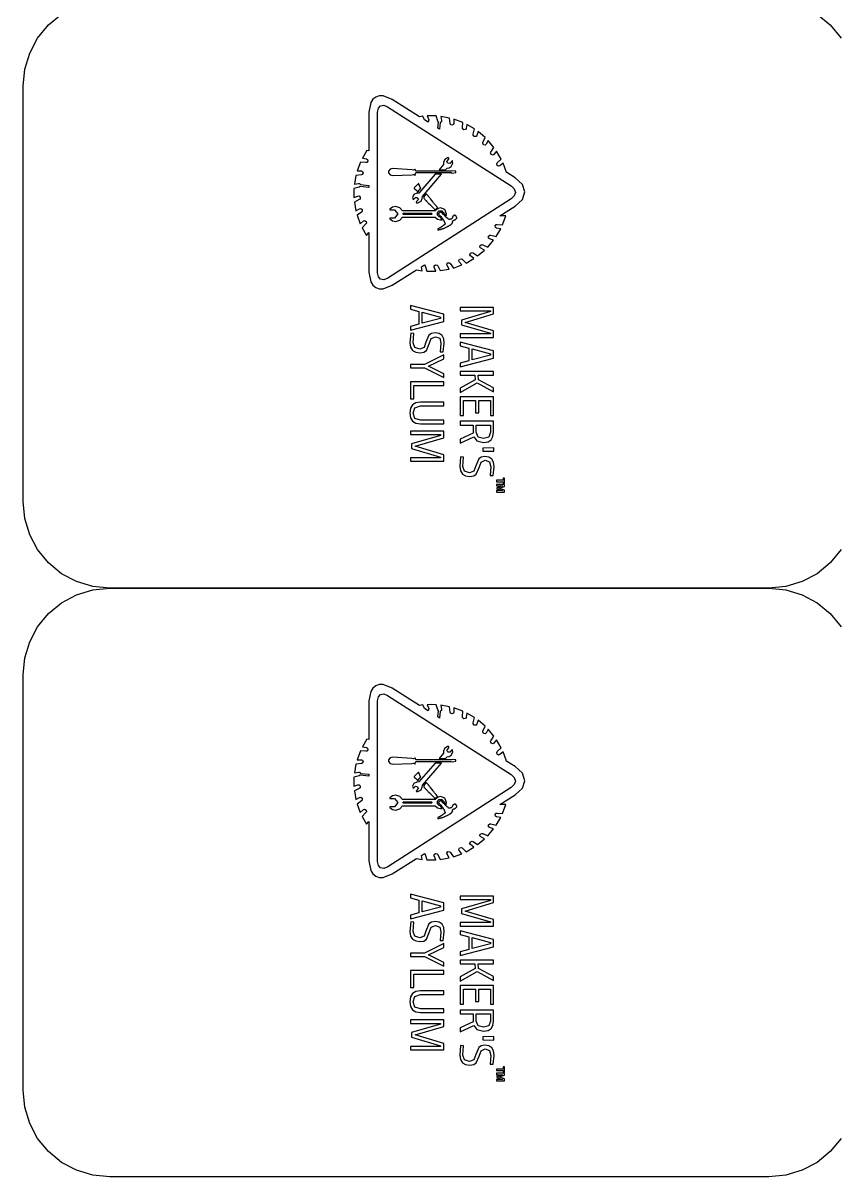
# Model space of a CAD drawing. Extents: x 0 to 210, y 0 to 297.
# Drawn here: x 0 to 102.9, y 0 to 145.5 of the extents above; entities that cross this region are included whole.
import ezdxf

# ---------------------------------------------------------------- set-up
doc = ezdxf.new("R2010")
doc.units = 0

msp = doc.modelspace()

# ---------------------------------------------------------------- linework, layer by layer
at = {"layer": 'Layer 1', "color": 7}
for points in [[(103.164034, 79.114966), (101.799378, 77.450622), (100.135034, 76.085966), (98.254207, 75.081815), (96.214218, 74.461911), (94.072392, 74.25), (10.927608, 74.25), (8.785782, 74.461911), (6.745793, 75.081815), (4.864966, 76.085966), (3.200622, 77.450622), (1.835966, 79.114966), (0.831815, 80.995793), (0.211911, 83.035782), (0, 85.177608), (0, 137.572392), (0.211911, 139.714218), (0.831815, 141.754207), (1.835966, 143.635034), (3.200622, 145.299378), (4.864966, 146.664034)], [(100.135034, 146.664034), (101.799378, 145.299378), (103.164034, 143.635034)], [(46.557343, 112.461574), (49.618448, 114.400908), (50.331439, 114.28683), (50.24588, 114.800183), (50.645155, 115.05686), (50.645155, 115.02834), (50.721207, 114.904755), (50.920844, 114.248804), (51.51025, 114.229791), (52.042616, 114.248804), (51.861992, 114.75265), (51.857239, 114.900002), (52.023603, 115.047353), (52.245818, 115.009327), (52.318306, 114.914261), (52.622515, 114.305843), (53.73478, 114.495974), (53.468597, 114.961794), (53.438889, 115.104392), (53.573169, 115.27551), (53.797761, 115.271945), (53.886885, 115.189951), (54.295666, 114.638572), (55.350892, 115.018833), (55.008657, 115.437121), (54.953994, 115.571401), (55.056189, 115.76985), (55.278405, 115.8055), (55.379412, 115.74133), (55.873752, 115.266003), (56.852925, 115.826889), (56.444144, 116.178631), (56.368092, 116.302216), (56.434638, 116.51136), (56.646158, 116.586224), (56.75786, 116.53988), (57.328252, 116.159618), (58.193348, 116.872609), (57.727527, 117.148298), (57.630085, 117.256435), (57.660981, 117.471521), (57.857054, 117.582034), (57.974697, 117.55708), (58.602129, 117.28139), (59.334132, 118.136979), (58.830286, 118.327109), (58.715019, 118.419798), (58.706701, 118.640825), (58.882572, 118.782235), (59.001403, 118.773917), (59.666861, 118.612306), (60.237254, 119.581973), (59.704887, 119.677038), (59.576549, 119.748337), (59.53377, 119.962234), (59.681121, 120.130975), (59.799953, 120.142858), (60.484424, 120.095326), (60.893205, 121.207591), (60.351332, 121.207591), (60.142188, 121.207591), (62.062509, 122.443441), (62.97692, 123.2919), (63.281723, 124.225917), (62.97692, 125.159935), (62.062509, 126.008394), (60.902711, 126.749904), (60.912218, 126.81645), (60.531956, 127.871675), (60.113669, 127.519933), (59.979389, 127.465271), (59.78094, 127.567466), (59.74529, 127.789682), (59.809459, 127.890689), (60.284786, 128.385029), (59.7239, 129.364202), (59.372158, 128.955421), (59.248573, 128.879369), (59.03943, 128.945914), (58.964566, 129.157435), (59.01091, 129.269137), (59.391172, 129.839529), (58.678181, 130.704624), (58.402491, 130.238804), (58.294354, 130.141362), (58.079269, 130.172258), (57.968755, 130.368331), (57.99371, 130.485974), (58.2694, 131.113406), (57.413811, 131.845409), (57.22368, 131.341563), (57.130992, 131.226296), (56.909965, 131.217978), (56.768555, 131.393849), (56.776873, 131.51268), (56.938484, 132.178138), (55.968817, 132.74853), (55.873752, 132.216164), (55.802453, 132.087826), (55.588556, 132.045047), (55.419814, 132.192398), (55.407931, 132.31123), (55.455464, 132.995701), (54.343199, 133.404482), (54.343199, 132.862609), (54.298043, 132.724764), (54.096029, 132.643959), (53.903521, 132.758037), (53.867872, 132.872116), (53.791819, 133.556586), (52.689061, 133.756224), (52.784126, 133.223858), (52.76749, 133.089578), (52.622515, 132.976687), (52.52745, 132.130605), (52.299293, 132.273203), (52.384852, 133.033727), (52.308799, 133.157312), (52.109162, 133.813263), (51.519756, 133.832276), (50.98739, 133.813263), (51.168014, 133.309416), (51.072949, 133.05274), (50.626142, 133.337936), (50.407491, 133.775237), (50.017723, 133.718198), (46.566849, 135.904702), (45.419083, 136.359233), (44.917, 136.354554), (44.478975, 136.204158), (44.117151, 135.914728), (43.843671, 135.49295), (43.610315, 134.279083), (43.610315, 129.411735), (43.363145, 129.468774), (42.792753, 128.499107), (43.325119, 128.404042), (43.453457, 128.336308), (43.496237, 128.118846), (43.348885, 127.950104), (43.230054, 127.938221), (42.545583, 127.985754), (42.136801, 126.873489), (42.678674, 126.873489), (42.816519, 126.828333), (42.897325, 126.626319), (42.783246, 126.433811), (42.669168, 126.398162), (41.984697, 126.322109), (41.785059, 125.219351), (42.317426, 125.314416), (42.451706, 125.29778), (42.564596, 125.152805), (43.610315, 125.038727), (43.610315, 124.801063), (42.517063, 124.924648), (42.393478, 124.848596), (41.737527, 124.658465), (41.718514, 124.069059), (41.737527, 123.536693), (42.241373, 123.717317), (42.388725, 123.722071), (42.536076, 123.555706), (42.49805, 123.333491), (42.402985, 123.261004), (41.794566, 122.956794), (41.984697, 121.844529), (42.450517, 122.110712), (42.593115, 122.14042), (42.764233, 122.00614), (42.760668, 121.781548), (42.678674, 121.692424), (42.127295, 121.283643), (42.507557, 120.228417), (42.925844, 120.570653), (43.060124, 120.625315), (43.258573, 120.52312), (43.294223, 120.300905), (43.230054, 120.199898), (42.754727, 119.705558), (43.315612, 118.726384), (43.629328, 119.097139), (43.629328, 114.125219), (43.846196, 112.889368), (44.114607, 112.460831), (44.473034, 112.166871), (44.908998, 112.013727), (45.410022, 112.007637), (46.557343, 112.461574), (46.557343, 112.461574)], [(44.713074, 114.049166), (44.713074, 134.28859), (44.813041, 134.808776), (45.085017, 135.113282), (45.487114, 135.178937), (45.977444, 134.982567), (61.568169, 124.991194), (61.958531, 124.611526), (62.088652, 124.178385), (61.958531, 123.745243), (61.568169, 123.365576), (45.98695, 113.355189), (45.491125, 113.158819), (45.086205, 113.224474), (44.81319, 113.52898), (44.713074, 114.049166), (44.713074, 114.049166)], [(53.278466, 127.025593), (53.48761, 127.225231), (53.724085, 127.264445), (54.01047, 127.424868), (54.200601, 127.843156), (54.200601, 127.881182), (54.181588, 128.0523), (54.153068, 128.137859), (54.134055, 128.166378), (53.829846, 127.833649), (53.620702, 127.843156), (53.525636, 127.909702), (53.468597, 127.985754), (53.440077, 128.0523), (53.715767, 128.366016), (53.706261, 128.51812), (53.520883, 128.51812), (53.135868, 128.289963), (53.02179, 127.947728), (53.040803, 127.719571), (53.040803, 127.710064), (52.47041, 127.016087), (53.278466, 127.016087), (53.278466, 127.025593)], [(49.418811, 126.303096), (49.418811, 126.303096), (49.418811, 126.303096), (49.513876, 126.54076), (49.523383, 126.664345), (53.98195, 126.664345), (54.124548, 126.607306), (54.580862, 126.673851), (54.580862, 126.844969), (54.124548, 126.911515), (53.991457, 126.835463), (49.53289, 126.835463), (49.53289, 126.863982), (49.456837, 127.101646), (49.456837, 127.101646), (49.447331, 127.101646), (49.399798, 127.06362), (49.190654, 126.978061), (49.048056, 127.025593), (46.623888, 127.177698), (46.313737, 127.117094), (46.082016, 126.863982), (46.072509, 126.740397), (46.082016, 126.645332), (46.305419, 126.386279), (46.614382, 126.312603), (49.048056, 126.398162), (49.190654, 126.436188), (49.390291, 126.341123), (49.418811, 126.303096), (49.418811, 126.303096)], [(50.188841, 123.061366), (50.354017, 123.395283), (50.369465, 123.650772), (52.755607, 126.455201), (51.995083, 126.455201), (49.903645, 124.097579), (49.646968, 124.057176), (49.304733, 123.888435), (49.133615, 123.536693), (49.152628, 123.422615), (49.209667, 123.232484), (49.513876, 123.5462), (49.513876, 123.5462), (49.513876, 123.5462), (49.682618, 123.51055), (49.894138, 123.289523), (49.894138, 123.289523), (49.599435, 122.966301), (49.608942, 122.852222), (49.795508, 122.853411), (50.188841, 123.061366), (50.188841, 123.061366)], [(50.179334, 124.696491), (50.160321, 124.715504), (50.150815, 124.725011), (50.141308, 124.734517), (50.141308, 124.744024), (50.141308, 124.744024), (50.141308, 124.744024), (50.141308, 124.744024), (50.141308, 124.744024), (50.131802, 124.75353), (50.131802, 124.763037), (50.131802, 124.763037), (50.131802, 124.763037), (50.131802, 124.763037), (50.131802, 124.763037), (50.122295, 124.772543), (50.112788, 124.78205), (50.112788, 124.78205), (50.112788, 124.78205), (50.112788, 124.78205), (50.103282, 124.801063), (50.093775, 124.820076), (50.084269, 124.829583), (50.074762, 124.839089), (50.065256, 124.858102), (50.065256, 124.858102), (50.065256, 124.858102), (50.065256, 124.858102), (50.055749, 124.867609), (50.046243, 124.886622), (50.036736, 124.905635), (50.02723, 124.915142), (50.02723, 124.924648), (50.02723, 124.934155), (49.960684, 125.143299), (49.960684, 125.162312), (49.951177, 125.181325), (49.941671, 125.190831), (49.941671, 125.200338), (49.941671, 125.209844), (49.941671, 125.219351), (49.941671, 125.228857), (49.941671, 125.228857), (49.932164, 125.228857), (49.932164, 125.228857), (49.922658, 125.228857), (49.913151, 125.238364), (49.913151, 125.238364), (49.903645, 125.238364), (49.894138, 125.238364), (49.884632, 125.238364), (49.875125, 125.238364), (49.865618, 125.238364), (49.846605, 125.238364), (49.827592, 125.228857), (49.808579, 125.219351), (49.789566, 125.209844), (49.78006, 125.200338), (49.770553, 125.190831), (49.713514, 125.133792), (49.656475, 125.076753), (49.599435, 125.019713), (49.542396, 124.962674), (49.485357, 124.905635), (49.456837, 124.877115), (49.428318, 124.848596), (49.371278, 124.78205), (49.314239, 124.715504), (49.342759, 124.629945), (49.390291, 124.601426), (49.437824, 124.572906), (49.47585, 124.544386), (49.513876, 124.515867), (49.542396, 124.496854), (49.561409, 124.477841), (49.580422, 124.458828), (49.599435, 124.439815), (49.694501, 124.335243), (49.72302, 124.297216), (49.770553, 124.240177), (49.808579, 124.240177), (50.179334, 124.696491), (50.179334, 124.696491)], [(51.681368, 122.262817), (51.75742, 122.177258), (51.833472, 122.091699), (51.909525, 122.00614), (51.938044, 121.968114), (52.270773, 122.243804), (52.261267, 122.262817), (52.242253, 122.28183), (52.166201, 122.376895), (52.090149, 122.471961), (52.014096, 122.567026), (51.97607, 122.614559), (51.938044, 122.662092), (51.900018, 122.709624), (51.861992, 122.757157), (51.823966, 122.80469), (51.804953, 122.823703), (51.795446, 122.833209), (51.78594, 122.842716), (51.719394, 122.928275), (51.396171, 123.346562), (51.339132, 123.422615), (51.301106, 123.470147), (51.26308, 123.51768), (51.23456, 123.5462), (51.187028, 123.603239), (51.139495, 123.660278), (51.129988, 123.679291), (51.120482, 123.698304), (51.082456, 123.745837), (51.044429, 123.79337), (51.006403, 123.831396), (50.958871, 123.878929), (50.911338, 123.926461), (50.873312, 123.964488), (50.844792, 124.002514), (50.835286, 124.021527), (50.550089, 123.631759), (50.550089, 123.603239), (50.540583, 123.441628), (50.597622, 123.384589), (50.626142, 123.346562), (50.692687, 123.27051), (50.721207, 123.24199), (50.797259, 123.165938), (50.825779, 123.137419), (50.863805, 123.089886), (50.901831, 123.05186), (50.968377, 122.975807), (51.034923, 122.899755), (51.101469, 122.823703), (51.168014, 122.757157), (51.367652, 122.595546), (51.443704, 122.519493), (51.519756, 122.443441), (51.595809, 122.367389), (51.681368, 122.262817)], [(47.850232, 121.064993), (51.995083, 121.064993), (52.269585, 120.802375), (52.651035, 120.703744), (52.850672, 120.732264), (52.822152, 120.760784), (52.7461, 120.855849), (52.670048, 120.950914), (52.593995, 121.04598), (52.555969, 121.093512), (52.489424, 121.093512), (52.28028, 121.302656), (52.28028, 121.407228), (52.28028, 121.597359), (52.28028, 121.616372), (52.489424, 121.854036), (52.632022, 121.854036), (52.803139, 121.854036), (52.812646, 121.854036), (53.059816, 121.616372), (53.059816, 121.568839), (53.145375, 121.473774), (53.183401, 121.426241), (53.221427, 121.378709), (53.24044, 121.359696), (53.259453, 121.340682), (53.297479, 121.29315), (53.345012, 121.245617), (53.383038, 121.207591), (53.421064, 121.454761), (53.196472, 122.000199), (52.651035, 122.224791), (52.337319, 122.158245), (52.00459, 121.882555), (51.97607, 121.835023), (47.850232, 121.835023), (47.511561, 122.236674), (46.994643, 122.395908), (46.582297, 122.302031), (46.26264, 122.044166), (46.26264, 121.958608), (46.852045, 121.958608), (47.25132, 121.454761), (46.852045, 120.941408), (46.26264, 120.941408), (46.26264, 120.865355), (46.26264, 120.855849), (46.582297, 120.597984), (46.994643, 120.504107), (47.511561, 120.666906), (47.850232, 121.064993), (47.850232, 121.064993)], [(47.983324, 121.378709), (47.935791, 121.388215), (47.888258, 121.473774), (47.935791, 121.559333), (47.983324, 121.568839), (51.519756, 121.568839), (51.614822, 121.473774), (51.519756, 121.378709), (47.983324, 121.378709)], [(53.097842, 119.658025), (53.135868, 119.677038), (53.183401, 119.696051), (53.259453, 119.734077), (53.345012, 119.772103), (53.421064, 119.81013), (53.506623, 119.848156), (53.544649, 119.867169), (53.592182, 119.895688), (53.668234, 119.933715), (53.753793, 119.981247), (53.791819, 120.009767), (53.839352, 120.02878), (53.877378, 120.0573), (53.905898, 120.085819), (53.943924, 120.104832), (53.98195, 120.133352), (54.01047, 120.161872), (54.03899, 120.190391), (54.067509, 120.218911), (54.086522, 120.24743), (54.105535, 120.266443), (54.134055, 120.30447), (54.153068, 120.332989), (54.162575, 120.361509), (54.181588, 120.390028), (54.191094, 120.418548), (54.191094, 120.428055), (54.181588, 120.437561), (54.181588, 120.456574), (54.181588, 120.466081), (54.181588, 120.475587), (54.181588, 120.485094), (54.181588, 120.504107), (54.181588, 120.504107), (54.181588, 120.513614), (54.181588, 120.513614), (54.181588, 120.52312), (54.191094, 120.532627), (54.191094, 120.542133), (54.191094, 120.55164), (54.200601, 120.55164), (54.200601, 120.561146), (54.210107, 120.570653), (54.219614, 120.580159), (54.219614, 120.589666), (54.22912, 120.599172), (54.22912, 120.599172), (54.248133, 120.608679), (54.25764, 120.618185), (54.25764, 120.627692), (54.267146, 120.627692), (54.276653, 120.637199), (54.295666, 120.646705), (54.295666, 120.646705), (54.305173, 120.656212), (54.305173, 120.656212), (54.324186, 120.665718), (54.333692, 120.665718), (54.352705, 120.675225), (54.371718, 120.684731), (54.390732, 120.694238), (54.400238, 120.694238), (54.409745, 120.694238), (54.428758, 120.703744), (54.447771, 120.713251), (54.47629, 120.713251), (54.495303, 120.722757), (54.72346, 120.941408), (54.713954, 120.960421), (54.704447, 120.988941), (54.694941, 121.007954), (54.694941, 121.036473), (54.685434, 121.055486), (54.675928, 121.074499), (54.666421, 121.093512), (54.656915, 121.112526), (54.647408, 121.131539), (54.637902, 121.150552), (54.628395, 121.160058), (54.618888, 121.179071), (54.609382, 121.188578), (54.590369, 121.198084), (54.580862, 121.217097), (54.571356, 121.226604), (54.552343, 121.236111), (54.53333, 121.245617), (54.523823, 121.255124), (54.50481, 121.26463), (54.485797, 121.274137), (54.466784, 121.274137), (54.447771, 121.283643), (54.419251, 121.283643), (54.172081, 121.103019), (54.162575, 121.084006), (54.162575, 121.055486), (54.153068, 121.036473), (54.153068, 121.01746), (54.134055, 120.979434), (54.115042, 120.941408), (54.096029, 120.903382), (54.077016, 120.874862), (54.058003, 120.865355), (54.048496, 120.855849), (54.029483, 120.836836), (54.019976, 120.827329), (54.000963, 120.817823), (53.98195, 120.808316), (53.962937, 120.808316), (53.943924, 120.79881), (53.934418, 120.789303), (53.905898, 120.789303), (53.886885, 120.779797), (53.867872, 120.779797), (53.848859, 120.77029), (53.820339, 120.77029), (53.801326, 120.77029), (53.772806, 120.77029), (53.725274, 120.77029), (53.668234, 120.779797), (53.658728, 120.79881), (53.649221, 120.808316), (53.630208, 120.836836), (53.611195, 120.846342), (53.601689, 120.865355), (53.582676, 120.884369), (53.573169, 120.893875), (53.563663, 120.903382), (53.544649, 120.903382), (53.535143, 120.912888), (53.51613, 120.922395), (53.497117, 120.922395), (53.48761, 120.931901), (53.392545, 121.01746), (53.373532, 121.04598), (53.364025, 121.055486), (53.345012, 121.064993), (53.297479, 121.112526), (53.259453, 121.160058), (53.211921, 121.207591), (53.164388, 121.255124), (53.145375, 121.274137), (53.116855, 121.302656), (53.078829, 121.340682), (53.031296, 121.388215), (52.765113, 121.692424), (52.622515, 121.692424), (52.413371, 121.454761), (52.413371, 121.445254), (52.689061, 121.122032), (52.765113, 121.026967), (52.841165, 120.931901), (52.926724, 120.836836), (53.002777, 120.732264), (53.088336, 120.627692), (53.088336, 120.618185), (53.088336, 120.618185), (53.088336, 120.618185), (53.088336, 120.599172), (53.088336, 120.589666), (53.088336, 120.580159), (53.088336, 120.561146), (53.097842, 120.532627), (53.097842, 120.513614), (53.107349, 120.4946), (53.107349, 120.475587), (53.116855, 120.466081), (53.116855, 120.466081), (53.116855, 120.456574), (53.126362, 120.447068), (53.135868, 120.418548), (53.145375, 120.390028), (53.154881, 120.361509), (53.173894, 120.332989), (53.173894, 120.313976), (53.183401, 120.294963), (53.202414, 120.266443), (53.202414, 120.256937), (53.211921, 120.24743), (53.221427, 120.237924), (53.221427, 120.218911), (53.221427, 120.199898), (53.221427, 120.190391), (53.221427, 120.171378), (53.221427, 120.161872), (53.211921, 120.152365), (53.202414, 120.133352), (53.192907, 120.123845), (53.183401, 120.114339), (53.173894, 120.104832), (53.154881, 120.095326), (53.145375, 120.085819), (53.126362, 120.076313), (53.107349, 120.076313), (53.078829, 120.066806), (53.059816, 120.0573), (53.031296, 120.019273), (53.012283, 120.009767), (52.99327, 119.990754), (52.955244, 119.952728), (52.917218, 119.924208), (52.879192, 119.886182), (52.841165, 119.857662), (52.793633, 119.829143), (52.77462, 119.81013), (52.7461, 119.800623), (52.698567, 119.772103), (52.651035, 119.743584), (52.603502, 119.715064), (52.574982, 119.696051), (52.546463, 119.686545), (52.489423, 119.667531), (52.432384, 119.639012), (52.375345, 119.619999), (52.318306, 119.591479), (52.308799, 119.572466), (52.308799, 119.543946), (52.308799, 119.524933), (52.308799, 119.496414), (52.318306, 119.477401), (52.318306, 119.458388), (52.327812, 119.448881), (52.337319, 119.429868), (52.441891, 119.467894), (52.517943, 119.486907), (52.565476, 119.496414), (52.603502, 119.50592), (52.641528, 119.515427), (52.689061, 119.524933), (52.727087, 119.53444), (52.765113, 119.543946), (52.812646, 119.56296), (52.850672, 119.572466), (52.888698, 119.581973), (52.936231, 119.600986), (52.974257, 119.610492), (53.012283, 119.629505), (53.097842, 119.658025)], [(48.857925, 109.913821), (48.857925, 109.448001), (49.932164, 109.153298), (49.932164, 107.575213), (48.857925, 107.28051), (48.857925, 106.814689), (53.069322, 107.898435), (53.069322, 108.820569), (48.857925, 109.913821)], [(59.353145, 108.848089), (59.353145, 109.665651), (55.141748, 109.665651), (55.141748, 109.228351), (58.934858, 109.228351), (58.934858, 109.133285), (55.293853, 108.068553), (55.293853, 107.488654), (58.934858, 106.414415), (58.934858, 106.328856), (55.141748, 106.328856), (55.141748, 105.882048), (59.353145, 105.882048), (59.353145, 106.699611), (55.74066, 107.77385), (59.353145, 108.848089)], [(52.651035, 108.449814), (52.651035, 108.26919), (50.340945, 107.670278), (50.340945, 109.058233), (52.651035, 108.449814)], [(53.002777, 104.048286), (53.126362, 105.170058), (53.057291, 105.725002), (52.84473, 106.130218), (52.48066, 106.378577), (51.957057, 106.462947), (51.504754, 106.38541), (51.190592, 106.156361), (50.816272, 105.265123), (50.572667, 104.623432), (50.036736, 104.409535), (49.411681, 104.600854), (49.200161, 105.198578), (49.28572, 106.377389), (48.905458, 106.405908), (48.791379, 105.198578), (48.874413, 104.636058), (49.120543, 104.241982), (49.525314, 104.010112), (50.084269, 103.934208), (50.5541, 104.005358), (50.869747, 104.218216), (51.23456, 105.065486), (51.491237, 105.760652), (52.00459, 105.978114), (52.545274, 105.770158), (52.708074, 105.141538), (52.622515, 104.067299), (53.002777, 104.048286)], [(55.141748, 105.284136), (55.141748, 104.818316), (56.215987, 104.523613), (56.215987, 102.945528), (55.141748, 102.650825), (55.141748, 102.185004), (59.353145, 103.26875), (59.353145, 104.190884), (55.141748, 105.284136)], [(53.069322, 103.706051), (50.626142, 102.479707), (48.857925, 102.479707), (48.857925, 102.0329), (50.626142, 102.0329), (53.069322, 100.816063), (53.069322, 101.310403), (51.129988, 102.261057), (53.069322, 103.202204), (53.069322, 103.706051)], [(58.934858, 103.820129), (58.934858, 103.639505), (56.624768, 103.040593), (56.624768, 104.428548), (58.934858, 103.820129)], [(55.141748, 99.466134), (55.141748, 98.943274), (57.271213, 100.141098), (59.353145, 99.00982), (59.353145, 99.53268), (57.432824, 100.54988), (57.404305, 101.120272), (59.353145, 101.120272), (59.353145, 101.576586), (55.141748, 101.576586), (55.141748, 101.120272), (56.995523, 101.120272), (57.014537, 100.540373), (55.141748, 99.466134)], [(49.266706, 98.154231), (49.266706, 99.808369), (53.069322, 99.808369), (53.069322, 100.27419), (48.857925, 100.27419), (48.857925, 98.154231), (49.266706, 98.154231)], [(53.069322, 97.25111), (53.069322, 97.716931), (50.141308, 97.716931), (49.542842, 97.634045), (49.125297, 97.381825), (48.880652, 96.954922), (48.800886, 96.347989), (48.880652, 95.73556), (49.125297, 95.305834), (49.542842, 95.052574), (50.141308, 94.969541), (53.069322, 94.969541), (53.069322, 95.435361), (50.112789, 95.435361), (49.418811, 95.651635), (49.209667, 96.338482), (49.418811, 97.021765), (50.112789, 97.241604), (53.069322, 97.241604), (53.069322, 97.25111)], [(55.141748, 96.034273), (55.560036, 96.034273), (55.560036, 97.926074), (57.081082, 97.926074), (57.081082, 96.376508), (57.489864, 96.376508), (57.489864, 97.926074), (58.934858, 97.926074), (58.934858, 96.034273), (59.353145, 96.034273), (59.353145, 98.382388), (55.141748, 98.382388), (55.141748, 96.034273)], [(55.141748, 93.049219), (55.141748, 92.545373), (56.843419, 93.353429), (57.221304, 92.851959), (58.069762, 92.649945), (58.641789, 92.731196), (59.038241, 92.971979), (59.268923, 93.367837), (59.343639, 93.914315), (59.343639, 95.302269), (55.132242, 95.302269), (55.132242, 94.836449), (56.748353, 94.836449), (56.748353, 93.800236), (55.141748, 93.049219)], [(58.069762, 93.125272), (57.381727, 93.316591), (57.157135, 93.914315), (57.157135, 94.836449), (58.944364, 94.836449), (58.944364, 93.914315), (58.72809, 93.316591), (58.069762, 93.125272), (58.069762, 93.125272)], [(53.069322, 93.229844), (53.069322, 94.056913), (48.857925, 94.056913), (48.857925, 93.619612), (52.651035, 93.619612), (52.651035, 93.524546), (49.01003, 92.450307), (49.01003, 91.879915), (52.651035, 90.796169), (52.651035, 90.710611), (48.857925, 90.710611), (48.857925, 90.27331), (53.069322, 90.27331), (53.069322, 91.081366), (49.456837, 92.165111), (53.069322, 93.229844)], [(59.362652, 91.518667), (59.362652, 91.946461), (57.974697, 91.927448), (57.974697, 91.528173), (59.362652, 91.518667)], [(59.2866, 88.457561), (59.410185, 89.579332), (59.341114, 90.134277), (59.128553, 90.539493), (58.764483, 90.787851), (58.24088, 90.872222), (57.788577, 90.794684), (57.474415, 90.565636), (57.100095, 89.674398), (56.85649, 89.032706), (56.320559, 88.818809), (55.695504, 89.010128), (55.483984, 89.607852), (55.569542, 90.786663), (55.189281, 90.815183), (55.075202, 89.607852), (55.158236, 89.045332), (55.404366, 88.651256), (55.809137, 88.419386), (56.368092, 88.343482), (56.837923, 88.414633), (57.15357, 88.62749), (57.518383, 89.47476), (57.77506, 90.169926), (58.288413, 90.387388), (58.829097, 90.179433), (58.991897, 89.550813), (58.906338, 88.476574), (59.2866, 88.457561)], [(59.695381, 87.326282), (59.695381, 87.145658), (60.465411, 87.145658), (59.75242, 86.927008), (59.75242, 86.78441), (60.465411, 86.556253), (59.695381, 86.556253), (59.695381, 86.375628), (60.722087, 86.375628), (60.722087, 86.622798), (60.009097, 86.860462), (60.722087, 87.088619), (60.722087, 87.335789), (59.695381, 87.326282)], [(60.550969, 88.124832), (60.550969, 87.858649), (59.704887, 87.858649), (59.704887, 87.668518), (60.550969, 87.668518), (60.550969, 87.440361), (60.722087, 87.440361), (60.722087, 88.124832), (60.550969, 88.124832)], [(103.164034, 4.864966), (101.799378, 3.200622), (100.135034, 1.835966), (98.254207, 0.831815), (96.214218, 0.211911), (94.072392, 0), (10.927608, 0), (8.785782, 0.211911), (6.745793, 0.831815), (4.864966, 1.835966), (3.200622, 3.200622), (1.835966, 4.864966), (0.831815, 6.745793), (0.211911, 8.785782), (0, 10.927608), (0, 63.322392), (0.211911, 65.464218), (0.831815, 67.504207), (1.835966, 69.385034), (3.200622, 71.049378), (4.864966, 72.414034), (6.745793, 73.418185), (8.785782, 74.038089), (10.927608, 74.25), (10.927608, 74.25)], [(10.927608, 74.25), (94.072392, 74.25), (96.214218, 74.038089), (98.254207, 73.418185), (100.135034, 72.414034), (101.799378, 71.049378), (103.164034, 69.385034)], [(46.557343, 38.211574), (49.618448, 40.150908), (50.331439, 40.03683), (50.24588, 40.550183), (50.645155, 40.80686), (50.645155, 40.77834), (50.721207, 40.654755), (50.920844, 39.998804), (51.51025, 39.979791), (52.042616, 39.998804), (51.861992, 40.50265), (51.857239, 40.650002), (52.023603, 40.797353), (52.245818, 40.759327), (52.318306, 40.664261), (52.622515, 40.055843), (53.73478, 40.245974), (53.468597, 40.711794), (53.438889, 40.854392), (53.573169, 41.02551), (53.797761, 41.021945), (53.886885, 40.939951), (54.295666, 40.388572), (55.350892, 40.768833), (55.008657, 41.187121), (54.953994, 41.321401), (55.056189, 41.51985), (55.278405, 41.5555), (55.379412, 41.49133), (55.873752, 41.016003), (56.852925, 41.576889), (56.444144, 41.928631), (56.368092, 42.052216), (56.434638, 42.26136), (56.646158, 42.336224), (56.75786, 42.28988), (57.328252, 41.909618), (58.193348, 42.622609), (57.727527, 42.898298), (57.630085, 43.006435), (57.660981, 43.221521), (57.857054, 43.332034), (57.974697, 43.30708), (58.602129, 43.03139), (59.334132, 43.886979), (58.830286, 44.077109), (58.715019, 44.169798), (58.706701, 44.390825), (58.882572, 44.532235), (59.001403, 44.523917), (59.666861, 44.362306), (60.237254, 45.331973), (59.704887, 45.427038), (59.576549, 45.498337), (59.53377, 45.712234), (59.681121, 45.880975), (59.799953, 45.892858), (60.484424, 45.845326), (60.893205, 46.957591), (60.351332, 46.957591), (60.142188, 46.957591), (62.062509, 48.193441), (62.97692, 49.0419), (63.281723, 49.975917), (62.97692, 50.909935), (62.062509, 51.758394), (60.902711, 52.499904), (60.912218, 52.56645), (60.531956, 53.621675), (60.113669, 53.269934), (59.979389, 53.215271), (59.78094, 53.317466), (59.74529, 53.539682), (59.809459, 53.640689), (60.284786, 54.135029), (59.7239, 55.114202), (59.372158, 54.705421), (59.248573, 54.629369), (59.03943, 54.695915), (58.964566, 54.907435), (59.01091, 55.019137), (59.391172, 55.589529), (58.678181, 56.454624), (58.402491, 55.988804), (58.294354, 55.891362), (58.079269, 55.922258), (57.968755, 56.118331), (57.99371, 56.235974), (58.2694, 56.863406), (57.413811, 57.595409), (57.22368, 57.091563), (57.130992, 56.976296), (56.909965, 56.967978), (56.768555, 57.143849), (56.776873, 57.26268), (56.938484, 57.928138), (55.968817, 58.498531), (55.873752, 57.966164), (55.802453, 57.837826), (55.588556, 57.795047), (55.419814, 57.942398), (55.407931, 58.06123), (55.455464, 58.745701), (54.343199, 59.154482), (54.343199, 58.612609), (54.298043, 58.474764), (54.096029, 58.393959), (53.903521, 58.508037), (53.867872, 58.622116), (53.791819, 59.306586), (52.689061, 59.506224), (52.784126, 58.973858), (52.76749, 58.839578), (52.622515, 58.726687), (52.52745, 57.880605), (52.299293, 58.023204), (52.384852, 58.783727), (52.308799, 58.907312), (52.109162, 59.563263), (51.519756, 59.582276), (50.98739, 59.563263), (51.168014, 59.059416), (51.072949, 58.80274), (50.626142, 59.087936), (50.407491, 59.525237), (50.017723, 59.468198), (46.566849, 61.654702), (45.419083, 62.109233), (44.917, 62.104554), (44.478975, 61.954158), (44.117151, 61.664728), (43.843671, 61.24295), (43.610315, 60.029083), (43.610315, 55.161735), (43.363145, 55.218774), (42.792753, 54.249107), (43.325119, 54.154042), (43.453457, 54.086308), (43.496237, 53.868846), (43.348885, 53.700104), (43.230054, 53.688221), (42.545583, 53.735754), (42.136801, 52.623489), (42.678674, 52.623489), (42.816519, 52.578333), (42.897325, 52.376319), (42.783246, 52.183811), (42.669168, 52.148162), (41.984697, 52.072109), (41.785059, 50.969351), (42.317426, 51.064416), (42.451706, 51.04778), (42.564596, 50.902805), (43.610315, 50.788727), (43.610315, 50.551063), (42.517063, 50.674648), (42.393478, 50.598596), (41.737527, 50.408465), (41.718514, 49.819059), (41.737527, 49.286693), (42.241373, 49.467318), (42.388725, 49.472071), (42.536076, 49.305706), (42.49805, 49.083491), (42.402985, 49.011004), (41.794566, 48.706794), (41.984697, 47.594529), (42.450517, 47.860712), (42.593115, 47.89042), (42.764233, 47.75614), (42.760668, 47.531548), (42.678674, 47.442424), (42.127295, 47.033643), (42.507557, 45.978417), (42.925844, 46.320653), (43.060124, 46.375315), (43.258573, 46.27312), (43.294223, 46.050905), (43.230054, 45.949898), (42.754727, 45.455558), (43.315612, 44.476384), (43.629328, 44.847139), (43.629328, 39.875219), (43.846196, 38.639368), (44.114607, 38.210831), (44.473034, 37.916871), (44.908998, 37.763727), (45.410022, 37.757637), (46.557343, 38.211574), (46.557343, 38.211574)], [(44.713074, 39.799166), (44.713074, 60.03859), (44.813041, 60.558776), (45.085017, 60.863282), (45.487114, 60.928937), (45.977444, 60.732567), (61.568169, 50.741194), (61.958531, 50.361526), (62.088652, 49.928385), (61.958531, 49.495243), (61.568169, 49.115576), (45.98695, 39.105189), (45.491125, 38.908819), (45.086205, 38.974474), (44.81319, 39.27898), (44.713074, 39.799166), (44.713074, 39.799166)], [(53.278466, 52.775593), (53.48761, 52.975231), (53.724085, 53.014445), (54.01047, 53.174868), (54.200601, 53.593156), (54.200601, 53.631182), (54.181588, 53.8023), (54.153068, 53.887859), (54.134055, 53.916378), (53.829846, 53.583649), (53.620702, 53.593156), (53.525636, 53.659702), (53.468597, 53.735754), (53.440077, 53.8023), (53.715767, 54.116016), (53.706261, 54.26812), (53.520883, 54.26812), (53.135868, 54.039963), (53.02179, 53.697728), (53.040803, 53.469571), (53.040803, 53.460064), (52.47041, 52.766087), (53.278466, 52.766087), (53.278466, 52.775593)], [(49.418811, 52.053096), (49.418811, 52.053096), (49.418811, 52.053096), (49.513876, 52.29076), (49.523383, 52.414345), (53.98195, 52.414345), (54.124548, 52.357306), (54.580862, 52.423851), (54.580862, 52.594969), (54.124548, 52.661515), (53.991457, 52.585463), (49.53289, 52.585463), (49.53289, 52.613982), (49.456837, 52.851646), (49.456837, 52.851646), (49.447331, 52.851646), (49.399798, 52.81362), (49.190654, 52.728061), (49.048056, 52.775593), (46.623888, 52.927698), (46.313737, 52.867094), (46.082016, 52.613982), (46.072509, 52.490397), (46.082016, 52.395332), (46.305419, 52.136279), (46.614382, 52.062603), (49.048056, 52.148162), (49.190654, 52.186188), (49.390291, 52.091123), (49.418811, 52.053096), (49.418811, 52.053096)], [(50.188841, 48.811366), (50.354017, 49.145283), (50.369465, 49.400772), (52.755607, 52.205201), (51.995083, 52.205201), (49.903645, 49.847579), (49.646968, 49.807176), (49.304733, 49.638435), (49.133615, 49.286693), (49.152628, 49.172615), (49.209667, 48.982484), (49.513876, 49.2962), (49.513876, 49.2962), (49.513876, 49.2962), (49.682618, 49.26055), (49.894138, 49.039523), (49.894138, 49.039523), (49.599435, 48.716301), (49.608942, 48.602222), (49.795508, 48.603411), (50.188841, 48.811366), (50.188841, 48.811366)], [(50.179334, 50.446491), (50.160321, 50.465504), (50.150815, 50.475011), (50.141308, 50.484517), (50.141308, 50.494024), (50.141308, 50.494024), (50.141308, 50.494024), (50.141308, 50.494024), (50.141308, 50.494024), (50.131802, 50.50353), (50.131802, 50.513037), (50.131802, 50.513037), (50.131802, 50.513037), (50.131802, 50.513037), (50.131802, 50.513037), (50.122295, 50.522543), (50.112788, 50.53205), (50.112788, 50.53205), (50.112788, 50.53205), (50.112788, 50.53205), (50.103282, 50.551063), (50.093775, 50.570076), (50.084269, 50.579583), (50.074762, 50.589089), (50.065256, 50.608102), (50.065256, 50.608102), (50.065256, 50.608102), (50.065256, 50.608102), (50.055749, 50.617609), (50.046243, 50.636622), (50.036736, 50.655635), (50.02723, 50.665142), (50.02723, 50.674648), (50.02723, 50.684155), (49.960684, 50.893299), (49.960684, 50.912312), (49.951177, 50.931325), (49.941671, 50.940831), (49.941671, 50.950338), (49.941671, 50.959844), (49.941671, 50.969351), (49.941671, 50.978857), (49.941671, 50.978857), (49.932164, 50.978857), (49.932164, 50.978857), (49.922658, 50.978857), (49.913151, 50.988364), (49.913151, 50.988364), (49.903645, 50.988364), (49.894138, 50.988364), (49.884632, 50.988364), (49.875125, 50.988364), (49.865618, 50.988364), (49.846605, 50.988364), (49.827592, 50.978857), (49.808579, 50.969351), (49.789566, 50.959844), (49.78006, 50.950338), (49.770553, 50.940831), (49.713514, 50.883792), (49.656475, 50.826753), (49.599435, 50.769713), (49.542396, 50.712674), (49.485357, 50.655635), (49.456837, 50.627115), (49.428318, 50.598596), (49.371278, 50.53205), (49.314239, 50.465504), (49.342759, 50.379945), (49.390291, 50.351426), (49.437824, 50.322906), (49.47585, 50.294386), (49.513876, 50.265867), (49.542396, 50.246854), (49.561409, 50.227841), (49.580422, 50.208828), (49.599435, 50.189815), (49.694501, 50.085243), (49.72302, 50.047216), (49.770553, 49.990177), (49.808579, 49.990177), (50.179334, 50.446491), (50.179334, 50.446491)], [(51.681368, 48.012817), (51.75742, 47.927258), (51.833472, 47.841699), (51.909525, 47.75614), (51.938044, 47.718114), (52.270773, 47.993804), (52.261267, 48.012817), (52.242253, 48.03183), (52.166201, 48.126895), (52.090149, 48.221961), (52.014096, 48.317026), (51.97607, 48.364559), (51.938044, 48.412092), (51.900018, 48.459624), (51.861992, 48.507157), (51.823966, 48.55469), (51.804953, 48.573703), (51.795446, 48.583209), (51.78594, 48.592716), (51.719394, 48.678275), (51.396171, 49.096562), (51.339132, 49.172615), (51.301106, 49.220147), (51.26308, 49.26768), (51.23456, 49.2962), (51.187028, 49.353239), (51.139495, 49.410278), (51.129988, 49.429291), (51.120482, 49.448304), (51.082456, 49.495837), (51.044429, 49.54337), (51.006403, 49.581396), (50.958871, 49.628929), (50.911338, 49.676461), (50.873312, 49.714488), (50.844792, 49.752514), (50.835286, 49.771527), (50.550089, 49.381759), (50.550089, 49.353239), (50.540583, 49.191628), (50.597622, 49.134589), (50.626142, 49.096562), (50.692687, 49.02051), (50.721207, 48.99199), (50.797259, 48.915938), (50.825779, 48.887419), (50.863805, 48.839886), (50.901831, 48.80186), (50.968377, 48.725807), (51.034923, 48.649755), (51.101469, 48.573703), (51.168014, 48.507157), (51.367652, 48.345546), (51.443704, 48.269493), (51.519756, 48.193441), (51.595809, 48.117389), (51.681368, 48.012817)], [(47.850232, 46.814993), (51.995083, 46.814993), (52.269585, 46.552375), (52.651035, 46.453744), (52.850672, 46.482264), (52.822152, 46.510784), (52.7461, 46.605849), (52.670048, 46.700914), (52.593995, 46.79598), (52.555969, 46.843512), (52.489424, 46.843512), (52.28028, 47.052656), (52.28028, 47.157228), (52.28028, 47.347359), (52.28028, 47.366372), (52.489424, 47.604036), (52.632022, 47.604036), (52.803139, 47.604036), (52.812646, 47.604036), (53.059816, 47.366372), (53.059816, 47.318839), (53.145375, 47.223774), (53.183401, 47.176241), (53.221427, 47.128709), (53.24044, 47.109696), (53.259453, 47.090683), (53.297479, 47.04315), (53.345012, 46.995617), (53.383038, 46.957591), (53.421064, 47.204761), (53.196472, 47.750199), (52.651035, 47.974791), (52.337319, 47.908245), (52.00459, 47.632555), (51.97607, 47.585023), (47.850232, 47.585023), (47.511561, 47.986674), (46.994643, 48.145908), (46.582297, 48.052031), (46.26264, 47.794166), (46.26264, 47.708608), (46.852045, 47.708608), (47.25132, 47.204761), (46.852045, 46.691408), (46.26264, 46.691408), (46.26264, 46.615356), (46.26264, 46.605849), (46.582297, 46.347984), (46.994643, 46.254107), (47.511561, 46.416906), (47.850232, 46.814993), (47.850232, 46.814993)], [(47.983324, 47.128709), (47.935791, 47.138215), (47.888258, 47.223774), (47.935791, 47.309333), (47.983324, 47.318839), (51.519756, 47.318839), (51.614822, 47.223774), (51.519756, 47.128709), (47.983324, 47.128709)], [(53.097842, 45.408025), (53.135868, 45.427038), (53.183401, 45.446051), (53.259453, 45.484077), (53.345012, 45.522103), (53.421064, 45.56013), (53.506623, 45.598156), (53.544649, 45.617169), (53.592182, 45.645688), (53.668234, 45.683715), (53.753793, 45.731247), (53.791819, 45.759767), (53.839352, 45.77878), (53.877378, 45.8073), (53.905898, 45.835819), (53.943924, 45.854832), (53.98195, 45.883352), (54.01047, 45.911872), (54.03899, 45.940391), (54.067509, 45.968911), (54.086522, 45.99743), (54.105535, 46.016443), (54.134055, 46.05447), (54.153068, 46.082989), (54.162575, 46.111509), (54.181588, 46.140028), (54.191094, 46.168548), (54.191094, 46.178055), (54.181588, 46.187561), (54.181588, 46.206574), (54.181588, 46.216081), (54.181588, 46.225587), (54.181588, 46.235094), (54.181588, 46.254107), (54.181588, 46.254107), (54.181588, 46.263614), (54.181588, 46.263614), (54.181588, 46.27312), (54.191094, 46.282627), (54.191094, 46.292133), (54.191094, 46.30164), (54.200601, 46.30164), (54.200601, 46.311146), (54.210107, 46.320653), (54.219614, 46.330159), (54.219614, 46.339666), (54.22912, 46.349172), (54.22912, 46.349172), (54.248133, 46.358679), (54.25764, 46.368185), (54.25764, 46.377692), (54.267146, 46.377692), (54.276653, 46.387199), (54.295666, 46.396705), (54.295666, 46.396705), (54.305173, 46.406212), (54.305173, 46.406212), (54.324186, 46.415718), (54.333692, 46.415718), (54.352705, 46.425225), (54.371718, 46.434731), (54.390732, 46.444238), (54.400238, 46.444238), (54.409745, 46.444238), (54.428758, 46.453744), (54.447771, 46.463251), (54.47629, 46.463251), (54.495303, 46.472757), (54.72346, 46.691408), (54.713954, 46.710421), (54.704447, 46.738941), (54.694941, 46.757954), (54.694941, 46.786473), (54.685434, 46.805486), (54.675928, 46.824499), (54.666421, 46.843512), (54.656915, 46.862526), (54.647408, 46.881539), (54.637902, 46.900552), (54.628395, 46.910058), (54.618888, 46.929071), (54.609382, 46.938578), (54.590369, 46.948084), (54.580862, 46.967097), (54.571356, 46.976604), (54.552343, 46.986111), (54.53333, 46.995617), (54.523823, 47.005124), (54.50481, 47.01463), (54.485797, 47.024137), (54.466784, 47.024137), (54.447771, 47.033643), (54.419251, 47.033643), (54.172081, 46.853019), (54.162575, 46.834006), (54.162575, 46.805486), (54.153068, 46.786473), (54.153068, 46.76746), (54.134055, 46.729434), (54.115042, 46.691408), (54.096029, 46.653382), (54.077016, 46.624862), (54.058003, 46.615356), (54.048496, 46.605849), (54.029483, 46.586836), (54.019976, 46.577329), (54.000963, 46.567823), (53.98195, 46.558316), (53.962937, 46.558316), (53.943924, 46.54881), (53.934418, 46.539303), (53.905898, 46.539303), (53.886885, 46.529797), (53.867872, 46.529797), (53.848859, 46.52029), (53.820339, 46.52029), (53.801326, 46.52029), (53.772806, 46.52029), (53.725274, 46.52029), (53.668234, 46.529797), (53.658728, 46.54881), (53.649221, 46.558316), (53.630208, 46.586836), (53.611195, 46.596342), (53.601689, 46.615356), (53.582676, 46.634369), (53.573169, 46.643875), (53.563663, 46.653382), (53.544649, 46.653382), (53.535143, 46.662888), (53.51613, 46.672395), (53.497117, 46.672395), (53.48761, 46.681901), (53.392545, 46.76746), (53.373532, 46.79598), (53.364025, 46.805486), (53.345012, 46.814993), (53.297479, 46.862526), (53.259453, 46.910058), (53.211921, 46.957591), (53.164388, 47.005124), (53.145375, 47.024137), (53.116855, 47.052656), (53.078829, 47.090683), (53.031296, 47.138215), (52.765113, 47.442424), (52.622515, 47.442424), (52.413371, 47.204761), (52.413371, 47.195254), (52.689061, 46.872032), (52.765113, 46.776967), (52.841165, 46.681901), (52.926724, 46.586836), (53.002777, 46.482264), (53.088336, 46.377692), (53.088336, 46.368185), (53.088336, 46.368185), (53.088336, 46.368185), (53.088336, 46.349172), (53.088336, 46.339666), (53.088336, 46.330159), (53.088336, 46.311146), (53.097842, 46.282627), (53.097842, 46.263614), (53.107349, 46.2446), (53.107349, 46.225587), (53.116855, 46.216081), (53.116855, 46.216081), (53.116855, 46.206574), (53.126362, 46.197068), (53.135868, 46.168548), (53.145375, 46.140028), (53.154881, 46.111509), (53.173894, 46.082989), (53.173894, 46.063976), (53.183401, 46.044963), (53.202414, 46.016443), (53.202414, 46.006937), (53.211921, 45.99743), (53.221427, 45.987924), (53.221427, 45.968911), (53.221427, 45.949898), (53.221427, 45.940391), (53.221427, 45.921378), (53.221427, 45.911872), (53.211921, 45.902365), (53.202414, 45.883352), (53.192907, 45.873845), (53.183401, 45.864339), (53.173894, 45.854832), (53.154881, 45.845326), (53.145375, 45.835819), (53.126362, 45.826313), (53.107349, 45.826313), (53.078829, 45.816806), (53.059816, 45.8073), (53.031296, 45.769273), (53.012283, 45.759767), (52.99327, 45.740754), (52.955244, 45.702728), (52.917218, 45.674208), (52.879192, 45.636182), (52.841165, 45.607662), (52.793633, 45.579143), (52.77462, 45.56013), (52.7461, 45.550623), (52.698567, 45.522103), (52.651035, 45.493584), (52.603502, 45.465064), (52.574982, 45.446051), (52.546463, 45.436545), (52.489423, 45.417531), (52.432384, 45.389012), (52.375345, 45.369999), (52.318306, 45.341479), (52.308799, 45.322466), (52.308799, 45.293946), (52.308799, 45.274933), (52.308799, 45.246414), (52.318306, 45.227401), (52.318306, 45.208388), (52.327812, 45.198881), (52.337319, 45.179868), (52.441891, 45.217894), (52.517943, 45.236907), (52.565476, 45.246414), (52.603502, 45.25592), (52.641528, 45.265427), (52.689061, 45.274933), (52.727087, 45.28444), (52.765113, 45.293946), (52.812646, 45.31296), (52.850672, 45.322466), (52.888698, 45.331973), (52.936231, 45.350986), (52.974257, 45.360492), (53.012283, 45.379505), (53.097842, 45.408025)], [(48.857925, 35.663821), (48.857925, 35.198001), (49.932164, 34.903298), (49.932164, 33.325213), (48.857925, 33.03051), (48.857925, 32.564689), (53.069322, 33.648435), (53.069322, 34.570569), (48.857925, 35.663821)], [(59.353145, 34.598089), (59.353145, 35.415651), (55.141748, 35.415651), (55.141748, 34.978351), (58.934858, 34.978351), (58.934858, 34.883285), (55.293853, 33.818553), (55.293853, 33.238654), (58.934858, 32.164415), (58.934858, 32.078856), (55.141748, 32.078856), (55.141748, 31.632048), (59.353145, 31.632048), (59.353145, 32.449611), (55.74066, 33.52385), (59.353145, 34.598089)], [(52.651035, 34.199814), (52.651035, 34.01919), (50.340945, 33.420278), (50.340945, 34.808233), (52.651035, 34.199814)], [(53.002777, 29.798286), (53.126362, 30.920058), (53.057291, 31.475002), (52.84473, 31.880219), (52.48066, 32.128577), (51.957057, 32.212947), (51.504754, 32.13541), (51.190592, 31.906361), (50.816272, 31.015123), (50.572667, 30.373432), (50.036736, 30.159535), (49.411681, 30.350854), (49.200161, 30.948578), (49.28572, 32.127389), (48.905458, 32.155908), (48.791379, 30.948578), (48.874413, 30.386058), (49.120543, 29.991982), (49.525314, 29.760112), (50.084269, 29.684208), (50.5541, 29.755358), (50.869747, 29.968216), (51.23456, 30.815486), (51.491237, 31.510652), (52.00459, 31.728114), (52.545274, 31.520158), (52.708074, 30.891538), (52.622515, 29.817299), (53.002777, 29.798286)], [(55.141748, 31.034136), (55.141748, 30.568316), (56.215987, 30.273613), (56.215987, 28.695528), (55.141748, 28.400825), (55.141748, 27.935004), (59.353145, 29.01875), (59.353145, 29.940884), (55.141748, 31.034136)], [(53.069322, 29.456051), (50.626142, 28.229707), (48.857925, 28.229707), (48.857925, 27.7829), (50.626142, 27.7829), (53.069322, 26.566063), (53.069322, 27.060403), (51.129988, 28.011057), (53.069322, 28.952204), (53.069322, 29.456051)], [(58.934858, 29.570129), (58.934858, 29.389505), (56.624768, 28.790593), (56.624768, 30.178548), (58.934858, 29.570129)], [(55.141748, 25.216134), (55.141748, 24.693274), (57.271213, 25.891098), (59.353145, 24.75982), (59.353145, 25.28268), (57.432824, 26.29988), (57.404305, 26.870272), (59.353145, 26.870272), (59.353145, 27.326586), (55.141748, 27.326586), (55.141748, 26.870272), (56.995523, 26.870272), (57.014537, 26.290373), (55.141748, 25.216134)], [(49.266706, 23.904231), (49.266706, 25.558369), (53.069322, 25.558369), (53.069322, 26.02419), (48.857925, 26.02419), (48.857925, 23.904231), (49.266706, 23.904231)], [(53.069322, 23.00111), (53.069322, 23.466931), (50.141308, 23.466931), (49.542842, 23.384045), (49.125297, 23.131825), (48.880652, 22.704922), (48.800886, 22.097989), (48.880652, 21.48556), (49.125297, 21.055834), (49.542842, 20.802574), (50.141308, 20.719541), (53.069322, 20.719541), (53.069322, 21.185361), (50.112789, 21.185361), (49.418811, 21.401635), (49.209667, 22.088482), (49.418811, 22.771765), (50.112789, 22.991604), (53.069322, 22.991604), (53.069322, 23.00111)], [(55.141748, 21.784273), (55.560036, 21.784273), (55.560036, 23.676074), (57.081082, 23.676074), (57.081082, 22.126508), (57.489864, 22.126508), (57.489864, 23.676074), (58.934858, 23.676074), (58.934858, 21.784273), (59.353145, 21.784273), (59.353145, 24.132388), (55.141748, 24.132388), (55.141748, 21.784273)], [(55.141748, 18.799219), (55.141748, 18.295373), (56.843419, 19.103429), (57.221304, 18.601959), (58.069762, 18.399945), (58.641789, 18.481196), (59.038241, 18.721979), (59.268923, 19.117837), (59.343639, 19.664315), (59.343639, 21.052269), (55.132242, 21.052269), (55.132242, 20.586449), (56.748353, 20.586449), (56.748353, 19.550236), (55.141748, 18.799219)], [(58.069762, 18.875272), (57.381727, 19.066591), (57.157135, 19.664315), (57.157135, 20.586449), (58.944364, 20.586449), (58.944364, 19.664315), (58.72809, 19.066591), (58.069762, 18.875272), (58.069762, 18.875272)], [(53.069322, 18.979844), (53.069322, 19.806913), (48.857925, 19.806913), (48.857925, 19.369612), (52.651035, 19.369612), (52.651035, 19.274546), (49.01003, 18.200307), (49.01003, 17.629915), (52.651035, 16.546169), (52.651035, 16.460611), (48.857925, 16.460611), (48.857925, 16.02331), (53.069322, 16.02331), (53.069322, 16.831366), (49.456837, 17.915111), (53.069322, 18.979844)], [(59.362652, 17.268667), (59.362652, 17.696461), (57.974697, 17.677448), (57.974697, 17.278173), (59.362652, 17.268667)], [(59.2866, 14.207561), (59.410185, 15.329332), (59.341114, 15.884277), (59.128553, 16.289493), (58.764483, 16.537851), (58.24088, 16.622222), (57.788577, 16.544684), (57.474415, 16.315636), (57.100095, 15.424398), (56.85649, 14.782706), (56.320559, 14.568809), (55.695504, 14.760128), (55.483984, 15.357852), (55.569542, 16.536663), (55.189281, 16.565183), (55.075202, 15.357852), (55.158236, 14.795332), (55.404366, 14.401256), (55.809137, 14.169386), (56.368092, 14.093482), (56.837923, 14.164633), (57.15357, 14.37749), (57.518383, 15.22476), (57.77506, 15.919926), (58.288413, 16.137388), (58.829097, 15.929433), (58.991897, 15.300813), (58.906338, 14.226574), (59.2866, 14.207561)], [(60.550969, 13.874832), (60.550969, 13.608649), (59.704887, 13.608649), (59.704887, 13.418518), (60.550969, 13.418518), (60.550969, 13.190361), (60.722087, 13.190361), (60.722087, 13.874832), (60.550969, 13.874832)], [(59.695381, 13.076282), (59.695381, 12.895658), (60.465411, 12.895658), (59.75242, 12.677008), (59.75242, 12.53441), (60.465411, 12.306253), (59.695381, 12.306253), (59.695381, 12.125628), (60.722087, 12.125628), (60.722087, 12.372798), (60.009097, 12.610462), (60.722087, 12.838619), (60.722087, 13.085789), (59.695381, 13.076282)]]:
    msp.add_lwpolyline(points, dxfattribs=at)

doc.saveas('drawing.dxf')
